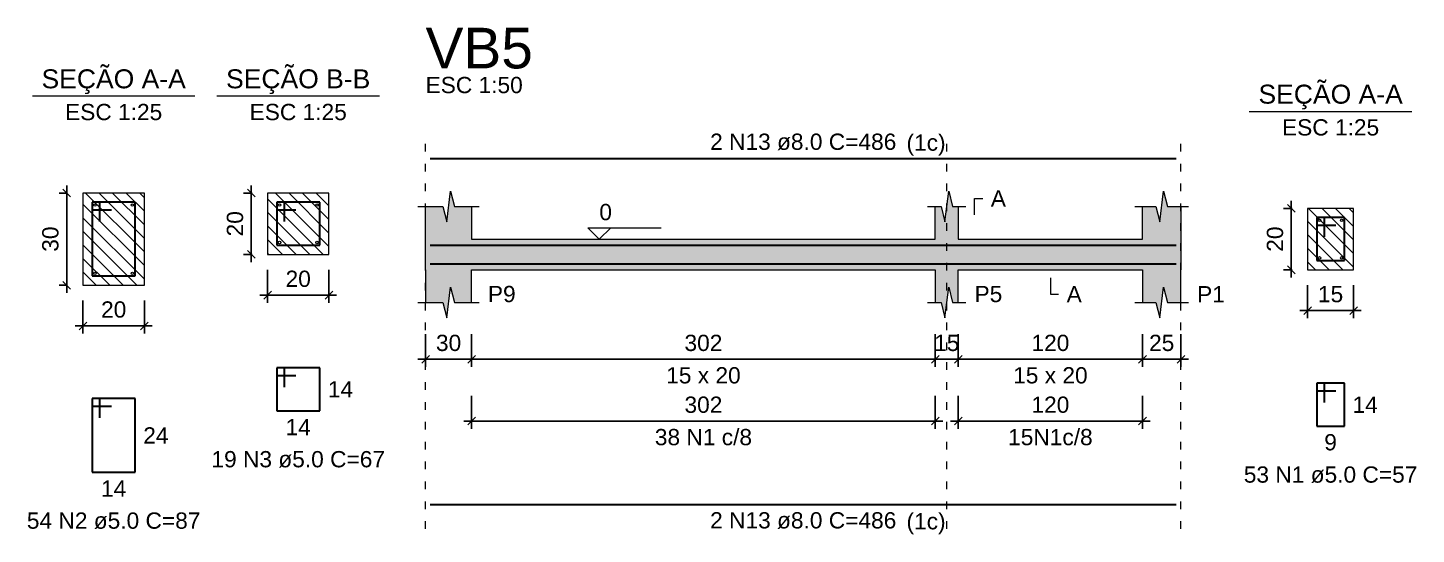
# Model space of a CAD drawing. Header units: inches. Extents: x -52 to 802, y -168 to 85.
# Drawn here: x 186.27 to 204.36, y 13.26 to 19.86 of the extents above; entities that cross this region are included whole.
import ezdxf

# ---------------------------------------------------------------- set-up
doc = ezdxf.new("R2010")
doc.units = ezdxf.units.IN
doc.header["$MEASUREMENT"] = 0
doc.linetypes.add('DOT2', pattern=[3.175, 0, -3.175])
for name, color, linetype, lineweight in [('Descrição da armadura', 7, 'Continuous', 5), ('DT-Barras na forma', 2, 'Continuous', 30), ('DT-Barras no corte', 5, 'Continuous', 5), ('DT-Barras rebatidas', 2, 'Continuous', 30), ('DT-Cotas', 9, 'Continuous', 5), ('DT-Forma', 5, 'Continuous', 5), ('DT-Hachura forma vigas', 252, 'Continuous', 5), ('DT-Hachura seção vigas', 252, 'Continuous', 5), ('DT-Pontilhado', 9, 'DOT2', 5), ('DT-Textos', 7, 'Continuous', 5), ('DT-Título', 3, 'Continuous', 20), ('Textos armaduras', 7, 'Continuous', 5)]:
    doc.layers.add(name, color=color, linetype=linetype, lineweight=lineweight)
doc.styles.add('Arial', font='arial.ttf')
doc.styles.get("Standard").update_dxf_attribs({"font": 'arial.ttf'})
doc.dimstyles.new('UM_25.000000', dxfattribs={"dimtxt": 0.18, "dimasz": 0.1, "dimexe": 0.1, "dimexo": 0.2, "dimgap": 0, "dimtad": 1, "dimtih": 1, "dimtoh": 1, "dimdec": 1, "dimlfac": 25, "dimzin": 0, "dimdsep": 46, "dimtxsty": 'Standard', "dimcen": 0.09, "dimdle": 0.1, "dimadec": 1, "dimazin": 2, "dimtfac": 1, "dimtdec": 4, "dimtofl": 0, "dimtmove": 0, "dimatfit": 3, "dimfxl": 1, "dimtolj": 1, "dimarcsym": 0})
doc.dimstyles.new('UM_50.000000', dxfattribs={"dimtxt": 0.18, "dimasz": 0.1, "dimexe": 0.1, "dimexo": 0.2, "dimgap": 0, "dimtad": 1, "dimtih": 1, "dimtoh": 1, "dimdec": 1, "dimlfac": 50, "dimzin": 0, "dimdsep": 46, "dimtxsty": 'Standard', "dimcen": 0.09, "dimdle": 0.1, "dimadec": 1, "dimazin": 2, "dimtfac": 1, "dimtdec": 4, "dimtofl": 0, "dimtmove": 0, "dimatfit": 3, "dimfxl": 1, "dimtolj": 1, "dimarcsym": 0})
pattern_1 = [(135, (105.4267, -278.65017), (-0.08838835, -0.08838835), [])]

# ---------------------------------------------------------------- blocks, each defined once
blk = doc.blocks.new('_Oblique')
at = {"color": 0, "linetype": 'ByBlock', "lineweight": -2}
blk.add_line((-0.5, -0.5), (0.5, 0.5), dxfattribs=at)
blk = doc.blocks.new('*D479')
at = {"layer": 'Defpoints', "color": 0, "transparency": 16777216}
for p in [(186.777, 17.704), (186.989, 17.704), (186.989, 16.504)]:
    blk.add_point(p, dxfattribs=at)
at = {"layer": 'DT-Cotas', "color": 0, "lineweight": -2, "transparency": 16777216}
for p, q in [((186.777, 16.404), (186.777, 17.804)), ((186.789, 17.704), (186.677, 17.704)), ((186.789, 16.504), (186.677, 16.504))]:
    blk.add_line(p, q, dxfattribs=at)
at = {"layer": 'DT-Cotas', "color": 0, "lineweight": -2, "transparency": 16777216, "xscale": 0.1, "yscale": 0.1, "zscale": 0.1}
for p, rotation in [((186.777, 17.704), 90), ((186.777, 16.504), 270)]:
    blk.add_blockref('_Oblique', p, dxfattribs=dict(at, rotation=rotation))
at = {"layer": 'DT-Cotas', "transparency": 16777216, "insert": (186.565, 17.104), "char_height": 0.2118, "attachment_point": 5, "rotation": 90, "style": 'Arial'}
blk.add_mtext('\\A1;30', dxfattribs=at)
blk = doc.blocks.new('*D480')
at = {"layer": 'Defpoints', "color": 0, "transparency": 16777216}
for p in [(186.989, 16.504), (187.789, 16.504), (187.789, 15.974)]:
    blk.add_point(p, dxfattribs=at)
at = {"layer": 'DT-Cotas', "color": 0, "lineweight": -2, "transparency": 16777216}
for p, q in [((186.989, 16.304), (186.989, 15.874)), ((187.789, 16.304), (187.789, 15.874)), ((186.889, 15.974), (187.889, 15.974))]:
    blk.add_line(p, q, dxfattribs=at)
at = {"layer": 'DT-Cotas', "color": 0, "lineweight": -2, "transparency": 16777216, "xscale": 0.1, "yscale": 0.1, "zscale": 0.1, "rotation": 180}
blk.add_blockref('_Oblique', (186.989, 15.974), dxfattribs=at)
at = {"layer": 'DT-Cotas', "color": 0, "lineweight": -2, "transparency": 16777216, "xscale": 0.1, "yscale": 0.1, "zscale": 0.1}
blk.add_blockref('_Oblique', (187.789, 15.974), dxfattribs=at)
at = {"layer": 'DT-Cotas', "transparency": 16777216, "insert": (187.389, 16.186), "char_height": 0.2118, "attachment_point": 5, "rotation": 0.0057, "style": 'Arial'}
blk.add_mtext('\\A1;20', dxfattribs=at)
blk = doc.blocks.new('*D481')
at = {"layer": 'Defpoints', "color": 0, "transparency": 16777216}
for p in [(189.181, 17.704), (189.393, 17.704), (189.393, 16.904)]:
    blk.add_point(p, dxfattribs=at)
at = {"layer": 'DT-Cotas', "color": 0, "lineweight": -2, "transparency": 16777216}
for p, q in [((189.181, 16.804), (189.181, 17.804)), ((189.193, 17.704), (189.081, 17.704)), ((189.193, 16.904), (189.081, 16.904))]:
    blk.add_line(p, q, dxfattribs=at)
at = {"layer": 'DT-Cotas', "color": 0, "lineweight": -2, "transparency": 16777216, "xscale": 0.1, "yscale": 0.1, "zscale": 0.1}
for p, rotation in [((189.181, 17.704), 90), ((189.181, 16.904), 270)]:
    blk.add_blockref('_Oblique', p, dxfattribs=dict(at, rotation=rotation))
at = {"layer": 'DT-Cotas', "transparency": 16777216, "insert": (188.97, 17.304), "char_height": 0.2118, "attachment_point": 5, "rotation": 90, "style": 'Arial'}
blk.add_mtext('\\A1;20', dxfattribs=at)
blk = doc.blocks.new('*D482')
at = {"layer": 'Defpoints', "color": 0, "transparency": 16777216}
for p in [(189.393, 16.904), (190.193, 16.904), (190.193, 16.374)]:
    blk.add_point(p, dxfattribs=at)
at = {"layer": 'DT-Cotas', "color": 0, "lineweight": -2, "transparency": 16777216}
for p, q in [((189.393, 16.704), (189.393, 16.274)), ((190.193, 16.704), (190.193, 16.274)), ((189.293, 16.374), (190.293, 16.374))]:
    blk.add_line(p, q, dxfattribs=at)
at = {"layer": 'DT-Cotas', "color": 0, "lineweight": -2, "transparency": 16777216, "xscale": 0.1, "yscale": 0.1, "zscale": 0.1, "rotation": 180}
blk.add_blockref('_Oblique', (189.393, 16.374), dxfattribs=at)
at = {"layer": 'DT-Cotas', "color": 0, "lineweight": -2, "transparency": 16777216, "xscale": 0.1, "yscale": 0.1, "zscale": 0.1}
blk.add_blockref('_Oblique', (190.193, 16.374), dxfattribs=at)
at = {"layer": 'DT-Cotas', "transparency": 16777216, "insert": (189.793, 16.586), "char_height": 0.2118, "attachment_point": 5, "rotation": 0.0057, "style": 'Arial'}
blk.add_mtext('\\A1;20', dxfattribs=at)
blk = doc.blocks.new('*D483')
at = {"layer": 'Defpoints', "color": 0, "transparency": 16777216}
for p in [(191.452, 16.068), (192.052, 16.068), (192.052, 15.539)]:
    blk.add_point(p, dxfattribs=at)
at = {"layer": 'DT-Cotas', "color": 0, "lineweight": -2, "transparency": 16777216}
for p, q in [((191.452, 15.868), (191.452, 15.439)), ((192.052, 15.868), (192.052, 15.439)), ((191.352, 15.539), (192.152, 15.539))]:
    blk.add_line(p, q, dxfattribs=at)
at = {"layer": 'DT-Cotas', "color": 0, "lineweight": -2, "transparency": 16777216, "xscale": 0.1, "yscale": 0.1, "zscale": 0.1, "rotation": 180}
blk.add_blockref('_Oblique', (191.452, 15.539), dxfattribs=at)
at = {"layer": 'DT-Cotas', "color": 0, "lineweight": -2, "transparency": 16777216, "xscale": 0.1, "yscale": 0.1, "zscale": 0.1}
blk.add_blockref('_Oblique', (192.052, 15.539), dxfattribs=at)
at = {"layer": 'DT-Cotas', "transparency": 16777216, "insert": (191.752, 15.751), "char_height": 0.2118, "attachment_point": 5, "rotation": 0.0057, "style": 'Arial'}
blk.add_mtext('\\A1;30', dxfattribs=at)
blk = doc.blocks.new('*D484')
at = {"layer": 'Defpoints', "color": 0, "transparency": 16777216}
for p in [(192.052, 16.068), (198.092, 16.068), (198.092, 15.539)]:
    blk.add_point(p, dxfattribs=at)
at = {"layer": 'DT-Cotas', "color": 0, "lineweight": -2, "transparency": 16777216}
for p, q in [((192.052, 15.868), (192.052, 15.439)), ((198.092, 15.868), (198.092, 15.439)), ((191.952, 15.539), (198.192, 15.539))]:
    blk.add_line(p, q, dxfattribs=at)
at = {"layer": 'DT-Cotas', "color": 0, "lineweight": -2, "transparency": 16777216, "xscale": 0.1, "yscale": 0.1, "zscale": 0.1, "rotation": 180}
blk.add_blockref('_Oblique', (192.052, 15.539), dxfattribs=at)
at = {"layer": 'DT-Cotas', "color": 0, "lineweight": -2, "transparency": 16777216, "xscale": 0.1, "yscale": 0.1, "zscale": 0.1}
blk.add_blockref('_Oblique', (198.092, 15.539), dxfattribs=at)
at = {"layer": 'DT-Cotas', "transparency": 16777216, "insert": (195.072, 15.751), "char_height": 0.2118, "attachment_point": 5, "rotation": 0.0057, "style": 'Arial'}
blk.add_mtext('\\A1;302', dxfattribs=at)
blk = doc.blocks.new('*D485')
at = {"layer": 'Defpoints', "color": 0, "transparency": 16777216}
for p in [(198.092, 16.068), (198.392, 16.068), (198.392, 15.539)]:
    blk.add_point(p, dxfattribs=at)
at = {"layer": 'DT-Cotas', "color": 0, "lineweight": -2, "transparency": 16777216}
for p, q in [((198.092, 15.868), (198.092, 15.439)), ((198.392, 15.868), (198.392, 15.439)), ((197.992, 15.539), (198.492, 15.539))]:
    blk.add_line(p, q, dxfattribs=at)
at = {"layer": 'DT-Cotas', "color": 0, "lineweight": -2, "transparency": 16777216, "xscale": 0.1, "yscale": 0.1, "zscale": 0.1, "rotation": 180}
blk.add_blockref('_Oblique', (198.092, 15.539), dxfattribs=at)
at = {"layer": 'DT-Cotas', "color": 0, "lineweight": -2, "transparency": 16777216, "xscale": 0.1, "yscale": 0.1, "zscale": 0.1}
blk.add_blockref('_Oblique', (198.392, 15.539), dxfattribs=at)
at = {"layer": 'DT-Cotas', "transparency": 16777216, "insert": (198.242, 15.751), "char_height": 0.2118, "attachment_point": 5, "rotation": 0.0057, "style": 'Arial'}
blk.add_mtext('\\A1;15', dxfattribs=at)
blk = doc.blocks.new('*D486')
at = {"layer": 'Defpoints', "color": 0, "transparency": 16777216}
for p in [(198.392, 16.068), (200.792, 16.068), (200.792, 15.539)]:
    blk.add_point(p, dxfattribs=at)
at = {"layer": 'DT-Cotas', "color": 0, "lineweight": -2, "transparency": 16777216}
for p, q in [((198.392, 15.868), (198.392, 15.439)), ((200.792, 15.868), (200.792, 15.439)), ((198.292, 15.539), (200.892, 15.539))]:
    blk.add_line(p, q, dxfattribs=at)
at = {"layer": 'DT-Cotas', "color": 0, "lineweight": -2, "transparency": 16777216, "xscale": 0.1, "yscale": 0.1, "zscale": 0.1, "rotation": 180}
blk.add_blockref('_Oblique', (198.392, 15.539), dxfattribs=at)
at = {"layer": 'DT-Cotas', "color": 0, "lineweight": -2, "transparency": 16777216, "xscale": 0.1, "yscale": 0.1, "zscale": 0.1}
blk.add_blockref('_Oblique', (200.792, 15.539), dxfattribs=at)
at = {"layer": 'DT-Cotas', "transparency": 16777216, "insert": (199.592, 15.751), "char_height": 0.2118, "attachment_point": 5, "rotation": 0.0057, "style": 'Arial'}
blk.add_mtext('\\A1;120', dxfattribs=at)
blk = doc.blocks.new('*D487')
at = {"layer": 'Defpoints', "color": 0, "transparency": 16777216}
for p in [(200.792, 16.068), (201.292, 16.068), (201.292, 15.539)]:
    blk.add_point(p, dxfattribs=at)
at = {"layer": 'DT-Cotas', "color": 0, "lineweight": -2, "transparency": 16777216}
for p, q in [((200.792, 15.868), (200.792, 15.439)), ((201.292, 15.868), (201.292, 15.439)), ((200.692, 15.539), (201.392, 15.539))]:
    blk.add_line(p, q, dxfattribs=at)
at = {"layer": 'DT-Cotas', "color": 0, "lineweight": -2, "transparency": 16777216, "xscale": 0.1, "yscale": 0.1, "zscale": 0.1, "rotation": 180}
blk.add_blockref('_Oblique', (200.792, 15.539), dxfattribs=at)
at = {"layer": 'DT-Cotas', "color": 0, "lineweight": -2, "transparency": 16777216, "xscale": 0.1, "yscale": 0.1, "zscale": 0.1}
blk.add_blockref('_Oblique', (201.292, 15.539), dxfattribs=at)
at = {"layer": 'DT-Cotas', "transparency": 16777216, "insert": (201.042, 15.751), "char_height": 0.2118, "attachment_point": 5, "rotation": 0.0057, "style": 'Arial'}
blk.add_mtext('\\A1;25', dxfattribs=at)
blk = doc.blocks.new('*D488')
at = {"layer": 'Defpoints', "color": 0, "transparency": 16777216}
for p in [(192.052, 15.264), (198.092, 15.264), (198.092, 14.734)]:
    blk.add_point(p, dxfattribs=at)
at = {"layer": 'DT-Cotas', "color": 0, "lineweight": -2, "transparency": 16777216}
for p, q in [((192.052, 15.064), (192.052, 14.634)), ((198.092, 15.064), (198.092, 14.634)), ((191.952, 14.734), (198.192, 14.734))]:
    blk.add_line(p, q, dxfattribs=at)
at = {"layer": 'DT-Cotas', "color": 0, "lineweight": -2, "transparency": 16777216, "xscale": 0.1, "yscale": 0.1, "zscale": 0.1, "rotation": 180}
blk.add_blockref('_Oblique', (192.052, 14.734), dxfattribs=at)
at = {"layer": 'DT-Cotas', "color": 0, "lineweight": -2, "transparency": 16777216, "xscale": 0.1, "yscale": 0.1, "zscale": 0.1}
blk.add_blockref('_Oblique', (198.092, 14.734), dxfattribs=at)
at = {"layer": 'DT-Cotas', "transparency": 16777216, "insert": (195.072, 14.946), "char_height": 0.2118, "attachment_point": 5, "rotation": 0.0057, "style": 'Arial'}
blk.add_mtext('\\A1;302', dxfattribs=at)
blk = doc.blocks.new('*D489')
at = {"layer": 'Defpoints', "color": 0, "transparency": 16777216}
for p in [(198.392, 15.264), (200.792, 15.264), (200.792, 14.734)]:
    blk.add_point(p, dxfattribs=at)
at = {"layer": 'DT-Cotas', "color": 0, "lineweight": -2, "transparency": 16777216}
for p, q in [((198.392, 15.064), (198.392, 14.634)), ((200.792, 15.064), (200.792, 14.634)), ((198.292, 14.734), (200.892, 14.734))]:
    blk.add_line(p, q, dxfattribs=at)
at = {"layer": 'DT-Cotas', "color": 0, "lineweight": -2, "transparency": 16777216, "xscale": 0.1, "yscale": 0.1, "zscale": 0.1, "rotation": 180}
blk.add_blockref('_Oblique', (198.392, 14.734), dxfattribs=at)
at = {"layer": 'DT-Cotas', "color": 0, "lineweight": -2, "transparency": 16777216, "xscale": 0.1, "yscale": 0.1, "zscale": 0.1}
blk.add_blockref('_Oblique', (200.792, 14.734), dxfattribs=at)
at = {"layer": 'DT-Cotas', "transparency": 16777216, "insert": (199.592, 14.946), "char_height": 0.2118, "attachment_point": 5, "rotation": 0.0057, "style": 'Arial'}
blk.add_mtext('\\A1;120', dxfattribs=at)
blk = doc.blocks.new('*D490')
at = {"layer": 'Defpoints', "color": 0, "transparency": 16777216}
for p in [(202.73, 17.504), (202.942, 17.504), (202.942, 16.704)]:
    blk.add_point(p, dxfattribs=at)
at = {"layer": 'DT-Cotas', "color": 0, "lineweight": -2, "transparency": 16777216}
for p, q in [((202.73, 16.604), (202.73, 17.604)), ((202.742, 17.504), (202.63, 17.504)), ((202.742, 16.704), (202.63, 16.704))]:
    blk.add_line(p, q, dxfattribs=at)
at = {"layer": 'DT-Cotas', "color": 0, "lineweight": -2, "transparency": 16777216, "xscale": 0.1, "yscale": 0.1, "zscale": 0.1}
for p, rotation in [((202.73, 17.504), 90), ((202.73, 16.704), 270)]:
    blk.add_blockref('_Oblique', p, dxfattribs=dict(at, rotation=rotation))
at = {"layer": 'DT-Cotas', "transparency": 16777216, "insert": (202.519, 17.104), "char_height": 0.2118, "attachment_point": 5, "rotation": 90, "style": 'Arial'}
blk.add_mtext('\\A1;20', dxfattribs=at)
blk = doc.blocks.new('*D491')
at = {"layer": 'Defpoints', "color": 0, "transparency": 16777216}
for p in [(202.942, 16.704), (203.542, 16.704), (203.542, 16.174)]:
    blk.add_point(p, dxfattribs=at)
at = {"layer": 'DT-Cotas', "color": 0, "lineweight": -2, "transparency": 16777216}
for p, q in [((202.942, 16.504), (202.942, 16.074)), ((203.542, 16.504), (203.542, 16.074)), ((202.842, 16.174), (203.642, 16.174))]:
    blk.add_line(p, q, dxfattribs=at)
at = {"layer": 'DT-Cotas', "color": 0, "lineweight": -2, "transparency": 16777216, "xscale": 0.1, "yscale": 0.1, "zscale": 0.1, "rotation": 180}
blk.add_blockref('_Oblique', (202.942, 16.174), dxfattribs=at)
at = {"layer": 'DT-Cotas', "color": 0, "lineweight": -2, "transparency": 16777216, "xscale": 0.1, "yscale": 0.1, "zscale": 0.1}
blk.add_blockref('_Oblique', (203.542, 16.174), dxfattribs=at)
at = {"layer": 'DT-Cotas', "transparency": 16777216, "insert": (203.242, 16.386), "char_height": 0.2118, "attachment_point": 5, "rotation": 0.0057, "style": 'Arial'}
blk.add_mtext('\\A1;15', dxfattribs=at)

msp = doc.modelspace()

# ---------------------------------------------------------------- hatches: boundary and pattern name
at = {"layer": 'DT-Hachura forma vigas', "linetype": 'Continuous'}
msp.add_hatch(color=256, dxfattribs=at).paths.add_polyline_path([(201.2921, 16.2802), (201.2921, 16.7038), (201.2921, 17.1038), (201.2921, 17.5274), (201.1171, 17.5274), (201.0671, 17.7274), (201.0171, 17.3274), (200.9671, 17.5274), (200.7921, 17.5274), (200.7921, 17.1038), (198.3921, 17.1038), (198.3921, 17.5274), (198.3171, 17.5274), (198.2671, 17.7274), (198.2171, 17.3274), (198.1671, 17.5274), (198.0921, 17.5274), (198.0921, 17.1038), (192.0521, 17.1038), (192.0521, 17.5274), (191.8271, 17.5274), (191.7771, 17.7274), (191.7271, 17.3274), (191.6771, 17.5274), (191.4521, 17.5274), (191.4521, 17.1038), (191.4521, 16.7038), (191.4521, 16.2802), (191.6771, 16.2802), (191.7271, 16.0802), (191.7771, 16.4802), (191.8271, 16.2802), (192.0521, 16.2802), (192.0521, 16.7038), (198.0921, 16.7038), (198.0921, 16.2802), (198.1671, 16.2802), (198.2171, 16.0802), (198.2671, 16.4802), (198.3171, 16.2802), (198.3921, 16.2802), (198.3921, 16.7038), (200.7921, 16.7038), (200.7921, 16.2802), (200.9671, 16.2802), (201.0171, 16.0802), (201.0671, 16.4802), (201.1171, 16.2802), (201.2921, 16.2802)])
at = {"layer": 'DT-Hachura seção vigas', "linetype": 'Continuous'}
h = msp.add_hatch(dxfattribs=at)
h.set_pattern_fill('ANSI31', color=256, angle=90, style=0)
h.set_pattern_definition(pattern_1)
h.paths.add_polyline_path([(186.9886, 16.5038), (186.9886, 16.5038), (187.7886, 16.5038), (187.7886, 17.7038), (186.9886, 17.7038), (186.9886, 16.5038)])
h = msp.add_hatch(dxfattribs=at)
h.set_pattern_fill('ANSI31', color=256, angle=90, style=0)
h.set_pattern_definition(pattern_1)
h.paths.add_polyline_path([(189.3931, 16.9038), (189.3931, 16.9038), (190.1931, 16.9038), (190.1931, 17.7038), (189.3931, 17.7038), (189.3931, 16.9038)])
h = msp.add_hatch(dxfattribs=at)
h.set_pattern_fill('ANSI31', color=256, angle=90, style=0)
h.set_pattern_definition(pattern_1)
h.paths.add_polyline_path([(202.9423, 16.7038), (202.9423, 16.7038), (203.5423, 16.7038), (203.5423, 17.5038), (202.9423, 17.5038), (202.9423, 16.7038)])

# ---------------------------------------------------------------- linework, layer by layer
at = {"layer": 'DT-Barras na forma'}
for p, q in [((187.2086, 17.5838), (187.1086, 17.5838)), ((187.1086, 17.5838), (187.1086, 16.6238)), ((187.6686, 17.5838), (187.1086, 17.5838)), ((187.1086, 17.5838), (187.1086, 17.4838)), ((187.2086, 17.3338), (187.2086, 17.5838)), ((187.6686, 16.6238), (187.6686, 17.5838)), ((189.6131, 17.5838), (189.5131, 17.5838)), ((189.5131, 17.5838), (189.5131, 17.0238)), ((190.0731, 17.5838), (189.5131, 17.5838)), ((189.5131, 17.5838), (189.5131, 17.4838)), ((189.6131, 17.3338), (189.6131, 17.5838)), ((190.0731, 17.0238), (190.0731, 17.5838)), ((187.1086, 17.4838), (187.3586, 17.4838)), ((189.5131, 17.4838), (189.7631, 17.4838)), ((203.1623, 17.3838), (203.0623, 17.3838)), ((203.0623, 17.3838), (203.0623, 16.8238)), ((203.4223, 17.3838), (203.0623, 17.3838)), ((203.0623, 17.3838), (203.0623, 17.2838)), ((203.1623, 17.1338), (203.1623, 17.3838)), ((203.4223, 16.8238), (203.4223, 17.3838)), ((203.0623, 17.2838), (203.3123, 17.2838)), ((189.5131, 17.0238), (190.0731, 17.0238)), ((203.0623, 16.8238), (203.4223, 16.8238)), ((187.1086, 16.6238), (187.6686, 16.6238))]:
    msp.add_line(p, q, dxfattribs=at)
for points in [[(191.5121, 17.0258), (201.2321, 17.0258)], [(191.5121, 16.7818), (201.2321, 16.7818)]]:
    msp.add_lwpolyline(points, dxfattribs=at)
at = {"layer": 'DT-Barras no corte'}
for centre in [(187.1446, 17.5478), (187.6326, 17.5478), (189.5491, 17.5478), (190.0371, 17.5478), (203.0983, 17.3478), (203.3863, 17.3478), (189.5491, 17.0598), (190.0371, 17.0598), (203.0983, 16.8598), (203.3863, 16.8598), (187.1446, 16.6598), (187.6326, 16.6598)]:
    msp.add_circle(centre, 0.016, dxfattribs=at)
at = {"layer": 'DT-Barras rebatidas'}
for p, q in [((191.5121, 18.1554), (201.2321, 18.1554)), ((189.6131, 15.4271), (189.5131, 15.4271)), ((189.5131, 15.4271), (189.5131, 14.8671)), ((190.0731, 15.4271), (189.5131, 15.4271)), ((189.5131, 15.4271), (189.5131, 15.3271)), ((189.6131, 15.1771), (189.6131, 15.4271)), ((190.0731, 14.8671), (190.0731, 15.4271)), ((189.5131, 15.3271), (189.7631, 15.3271)), ((203.1623, 15.2271), (203.0623, 15.2271)), ((203.0623, 15.2271), (203.0623, 14.6671)), ((203.4223, 15.2271), (203.0623, 15.2271)), ((203.0623, 15.2271), (203.0623, 15.1271)), ((203.1623, 14.9771), (203.1623, 15.2271)), ((203.4223, 14.6671), (203.4223, 15.2271)), ((187.2086, 15.0271), (187.1086, 15.0271)), ((187.1086, 15.0271), (187.1086, 14.0671)), ((187.6686, 15.0271), (187.1086, 15.0271)), ((187.1086, 15.0271), (187.1086, 14.9271)), ((187.2086, 14.7771), (187.2086, 15.0271)), ((187.6686, 14.0671), (187.6686, 15.0271)), ((203.0623, 15.1271), (203.3123, 15.1271)), ((187.1086, 14.9271), (187.3586, 14.9271)), ((189.5131, 14.8671), (190.0731, 14.8671)), ((203.0623, 14.6671), (203.4223, 14.6671)), ((187.1086, 14.0671), (187.6686, 14.0671)), ((191.5121, 13.6472), (201.2321, 13.6472))]:
    msp.add_line(p, q, dxfattribs=at)
at = {"layer": 'DT-Forma'}
for p, q in [((191.7271, 17.3274), (191.7771, 17.7274)), ((191.7771, 17.7274), (191.8271, 17.5274)), ((198.2171, 17.3274), (198.2671, 17.7274)), ((198.2671, 17.7274), (198.3171, 17.5274)), ((201.0171, 17.3274), (201.0671, 17.7274)), ((201.0671, 17.7274), (201.1171, 17.5274)), ((187.7886, 17.7038), (186.9886, 17.7038)), ((186.9886, 17.7038), (186.9886, 17.7038)), ((186.9886, 17.7038), (186.9886, 16.5038)), ((187.7886, 16.5038), (187.7886, 17.7038)), ((187.7886, 17.7038), (187.7886, 17.7038)), ((190.1931, 17.7038), (189.3931, 17.7038)), ((189.3931, 17.7038), (189.3931, 17.7038)), ((189.3931, 17.7038), (189.3931, 16.9038)), ((190.1931, 16.9038), (190.1931, 17.7038)), ((190.1931, 17.7038), (190.1931, 17.7038)), ((191.3521, 17.5274), (191.6771, 17.5274)), ((191.4521, 17.1038), (191.4521, 17.5274)), ((191.6771, 17.5274), (191.7271, 17.3274)), ((191.8271, 17.5274), (192.1521, 17.5274)), ((192.0521, 17.5274), (192.0521, 17.1038)), ((197.9921, 17.5274), (198.1671, 17.5274)), ((198.0921, 17.1038), (198.0921, 17.5274)), ((198.1671, 17.5274), (198.2171, 17.3274)), ((198.3171, 17.5274), (198.4921, 17.5274)), ((198.3921, 17.5274), (198.3921, 17.1038)), ((200.6921, 17.5274), (200.9671, 17.5274)), ((200.7921, 17.1038), (200.7921, 17.5274)), ((200.9671, 17.5274), (201.0171, 17.3274)), ((201.1171, 17.5274), (201.3921, 17.5274)), ((201.2921, 17.5274), (201.2921, 17.1038)), ((203.5423, 17.5038), (202.9423, 17.5038)), ((202.9423, 17.5038), (202.9423, 17.5038)), ((202.9423, 17.5038), (202.9423, 16.7038)), ((203.5423, 16.7038), (203.5423, 17.5038)), ((203.5423, 17.5038), (203.5423, 17.5038)), ((192.0521, 17.1038), (198.0921, 17.1038)), ((198.3921, 17.1038), (200.7921, 17.1038)), ((189.3931, 16.9038), (190.1931, 16.9038)), ((189.3931, 16.9038), (189.3931, 16.9038)), ((190.1931, 16.9038), (190.1931, 16.9038)), ((191.4521, 16.7038), (191.4521, 16.2802)), ((192.0521, 16.2802), (192.0521, 16.7038)), ((192.0521, 16.7038), (198.0921, 16.7038)), ((198.0921, 16.7038), (198.0921, 16.2802)), ((198.3921, 16.2802), (198.3921, 16.7038)), ((198.3921, 16.7038), (200.7921, 16.7038)), ((200.7921, 16.7038), (200.7921, 16.2802)), ((201.2921, 16.2802), (201.2921, 16.7038)), ((202.9423, 16.7038), (203.5423, 16.7038)), ((202.9423, 16.7038), (202.9423, 16.7038)), ((203.5423, 16.7038), (203.5423, 16.7038)), ((186.9886, 16.5038), (187.7886, 16.5038)), ((186.9886, 16.5038), (186.9886, 16.5038)), ((187.7886, 16.5038), (187.7886, 16.5038)), ((191.7271, 16.0802), (191.7771, 16.4802)), ((191.7771, 16.4802), (191.8271, 16.2802)), ((198.2171, 16.0802), (198.2671, 16.4802)), ((198.2671, 16.4802), (198.3171, 16.2802)), ((201.0171, 16.0802), (201.0671, 16.4802)), ((201.0671, 16.4802), (201.1171, 16.2802)), ((191.3521, 16.2802), (191.6771, 16.2802)), ((191.6771, 16.2802), (191.7271, 16.0802)), ((191.8271, 16.2802), (192.1521, 16.2802)), ((197.9921, 16.2802), (198.1671, 16.2802)), ((198.1671, 16.2802), (198.2171, 16.0802)), ((198.3171, 16.2802), (198.4921, 16.2802)), ((200.6921, 16.2802), (200.9671, 16.2802)), ((200.9671, 16.2802), (201.0171, 16.0802)), ((201.1171, 16.2802), (201.3921, 16.2802))]:
    msp.add_line(p, q, dxfattribs=at)
at = {"layer": 'DT-Forma', "linetype": 'Continuous'}
for p, q in [((191.4521, 16.7038), (191.4521, 17.1038)), ((201.2921, 17.1038), (201.2921, 16.7038))]:
    msp.add_line(p, q, dxfattribs=at)
at = {"layer": 'DT-Pontilhado', "ltscale": 0.05}
for p, q in [((191.4521, 13.3295), (191.4521, 18.3672)), ((198.2421, 13.3295), (198.2421, 18.3672)), ((201.2921, 13.3295), (201.2921, 18.3672))]:
    msp.add_line(p, q, dxfattribs=at)
at = {"layer": 'DT-Textos'}
for p, q in [((186.3296, 18.9687), (188.4476, 18.9687)), ((188.7341, 18.9687), (190.8521, 18.9687)), ((202.1833, 18.7687), (204.3013, 18.7687))]:
    msp.add_line(p, q, dxfattribs=at)
for points in [[(198.6039, 17.4215), (198.6039, 17.6333), (198.7098, 17.6333)], [(193.8641, 17.2521), (193.7159, 17.1038), (193.5676, 17.2521), (194.5207, 17.2521)], [(199.5921, 16.5979), (199.5921, 16.3861), (199.698, 16.3861)]]:
    msp.add_lwpolyline(points, dxfattribs=at)

# ---------------------------------------------------------------- texts
at = {"layer": 'Descrição da armadura', "linetype": 'Continuous', "char_height": 0.2118, "attachment_point": 8, "line_spacing_factor": 0.798, "style": 'Arial'}
for s, insert, width in [('2 N13 ø8.0 C=486', (196.3721, 18.2613), 4.8647), ('38 N1 c/8', (195.0721, 14.4164), 2.539389), ('15N1c/8', (199.5921, 14.4164), 2.209726), ('2 N13 ø8.0 C=486', (196.3721, 13.3295), 4.8647)]:
    msp.add_mtext(s, dxfattribs=dict(at, insert=insert, width=width))
at = {"layer": 'Descrição da armadura', "color": 7, "linetype": 'Continuous', "char_height": 0.2118, "width": 4.534748, "attachment_point": 8, "line_spacing_factor": 0.798, "style": 'Arial'}
for s, insert in [('19 N3 ø5.0 C=67', (189.7931, 14.1258)), ('53 N1 ø5.0 C=57', (203.2423, 13.9258)), ('54 N2 ø5.0 C=87', (187.3886, 13.3258))]:
    msp.add_mtext(s, dxfattribs=dict(at, insert=insert))
at = {"layer": 'DT-Textos', "line_spacing_factor": 0.798, "style": 'Arial'}
for s, insert, char_height, width, attachment_point in [('SEÇÃO A-A', (187.3887, 18.9928), 0.2471, 3.875022, 8), ('SEÇÃO B-B', (189.7927, 18.9928), 0.2471, 3.875022, 8), ('ESC 1:50', (191.4521, 19.0026), 0.2118, 3.045677, 7), ('SEÇÃO A-A', (203.2427, 18.7928), 0.2471, 3.875022, 8), ('ESC 1:25', (187.3886, 18.651), 0.2118, 3.045677, 8), ('ESC 1:25', (189.7931, 18.651), 0.2118, 3.045677, 8), ('ESC 1:25', (203.2423, 18.451), 0.2118, 3.045677, 8), ('(1c)', (197.7177, 18.1918), 0.2118, 1.225428, 7), ('A', (198.8157, 17.5274), 0.2118, 0.474606, 7), ('0', (193.7159, 17.3474), 0.2118, 0.395737, 7), ('P9', (192.2639, 16.2802), 0.2118, 0.870342, 7), ('P5', (198.6039, 16.2802), 0.2118, 1.344948, 7), ('A', (199.8039, 16.2802), 0.2118, 0.474606, 7), ('P1', (201.5039, 16.2802), 0.2118, 0.870342, 7), ('15 x 20', (195.0721, 15.2212), 0.2118, 2.334116, 8), ('15 x 20', (199.5921, 15.2212), 0.2118, 2.334116, 8), ('(1c)', (197.7177, 13.2598), 0.2118, 1.225428, 7)]:
    msp.add_mtext(s, dxfattribs=dict(at, insert=insert, char_height=char_height, width=width, attachment_point=attachment_point))
at = {"layer": 'DT-Título', "insert": (191.4521, 19.3203), "char_height": 0.5295, "width": 2.689897, "attachment_point": 7, "line_spacing_factor": 0.798, "style": 'Arial'}
msp.add_mtext('VB5', dxfattribs=at)
at = {"layer": 'Textos armaduras', "color": 7, "linetype": 'Continuous', "char_height": 0.2118, "attachment_point": 7, "line_spacing_factor": 0.798, "style": 'Arial'}
for s, insert, width in [('14', (190.179, 15.0412), 0.659905), ('14', (203.5282, 14.8412), 0.659905), ('24', (187.7745, 14.4412), 0.659905), ('14', (189.6282, 14.5494), 0.659905), ('9', (203.1598, 14.3494), 0.329953), ('14', (187.2237, 13.7494), 0.659905)]:
    msp.add_mtext(s, dxfattribs=dict(at, insert=insert, width=width))

# ---------------------------------------------------------------- dimensions: what is measured, and where the dimension line sits
at = {"layer": 'DT-Cotas'}
for base, p1, p2, picture, middle in [((186.7768, 17.7038), (186.9886, 16.5038), (186.9886, 17.7038), '*D479', (186.565, 17.1038)), ((189.1813, 17.7038), (189.3931, 16.9038), (189.3931, 17.7038), '*D481', (188.9695, 17.3038)), ((202.7305, 17.5038), (202.9423, 16.7038), (202.9423, 17.5038), '*D490', (202.5187, 17.1038))]:
    dim = msp.add_linear_dim(base=base, p1=p1, p2=p2, angle=90, dimstyle='UM_25.000000', override={"dimtxt": 0.2118, "dimasz": 0.1, "dimexe": 0.1, "dimexo": 0.2, "dimtad": 1, "dimtih": 0, "dimtoh": 0, "dimdec": 1, "dimlfac": 25, "dimzin": 8, "dimtxsty": 'Arial', "dimblk": 'Oblique', "dimblk1": 'Oblique', "dimblk2": 'Oblique', "dimsah": 1, "dimdle": 0.1, "dimse1": 0, "dimse2": 0, "dimclrt": 256, "dimadec": 1, "dimazin": 3, "dimtmove": 2, "dimldrblk": 'Oblique'}, dxfattribs=at)
    dim.commit()
    dim.dimension.update_dxf_attribs({"geometry": picture, "text_midpoint": middle, "dimtype": 160, "text_rotation": 90})
for base, p1, p2, dimstyle, override, picture, middle in [((190.1931, 16.3743), (189.3931, 16.9038), (190.1931, 16.9038), 'UM_25.000000', {"dimtxt": 0.2118, "dimasz": 0.1, "dimexe": 0.1, "dimexo": 0.2, "dimtad": 1, "dimtih": 0, "dimtoh": 0, "dimdec": 1, "dimlfac": 25, "dimzin": 8, "dimtxsty": 'Arial', "dimblk": 'Oblique', "dimblk1": 'Oblique', "dimblk2": 'Oblique', "dimsah": 1, "dimdle": 0.1, "dimse1": 0, "dimse2": 0, "dimclrt": 256, "dimadec": 1, "dimazin": 3, "dimtmove": 2, "dimldrblk": 'Oblique'}, '*D482', (189.7931, 16.5861)), ((203.5423, 16.1743), (202.9423, 16.7038), (203.5423, 16.7038), 'UM_25.000000', {"dimtxt": 0.2118, "dimasz": 0.1, "dimexe": 0.1, "dimexo": 0.2, "dimtad": 1, "dimtih": 0, "dimtoh": 0, "dimdec": 1, "dimlfac": 25, "dimzin": 8, "dimtxsty": 'Arial', "dimblk": 'Oblique', "dimblk1": 'Oblique', "dimblk2": 'Oblique', "dimsah": 1, "dimdle": 0.1, "dimse1": 0, "dimse2": 0, "dimclrt": 256, "dimadec": 1, "dimazin": 3, "dimtmove": 2, "dimldrblk": 'Oblique'}, '*D491', (203.2423, 16.3861)), ((187.7886, 15.9743), (186.9886, 16.5038), (187.7886, 16.5038), 'UM_25.000000', {"dimtxt": 0.2118, "dimasz": 0.1, "dimexe": 0.1, "dimexo": 0.2, "dimtad": 1, "dimtih": 0, "dimtoh": 0, "dimdec": 1, "dimlfac": 25, "dimzin": 8, "dimtxsty": 'Arial', "dimblk": 'Oblique', "dimblk1": 'Oblique', "dimblk2": 'Oblique', "dimsah": 1, "dimdle": 0.1, "dimse1": 0, "dimse2": 0, "dimclrt": 256, "dimadec": 1, "dimazin": 3, "dimtmove": 2, "dimldrblk": 'Oblique'}, '*D480', (187.3886, 16.1861)), ((192.0521, 15.5389), (191.4521, 16.0684), (192.0521, 16.0684), 'UM_50.000000', {"dimtxt": 0.2118, "dimasz": 0.1, "dimexe": 0.1, "dimexo": 0.2, "dimtad": 1, "dimtih": 0, "dimtoh": 0, "dimdec": 1, "dimlfac": 50, "dimzin": 8, "dimtxsty": 'Arial', "dimblk": 'Oblique', "dimblk1": 'Oblique', "dimblk2": 'Oblique', "dimsah": 1, "dimdle": 0.1, "dimse1": 0, "dimse2": 0, "dimclrt": 256, "dimadec": 1, "dimazin": 3, "dimtmove": 2, "dimldrblk": 'Oblique'}, '*D483', (191.7521, 15.7507)), ((198.0921, 15.5389), (192.0521, 16.0684), (198.0921, 16.0684), 'UM_50.000000', {"dimtxt": 0.2118, "dimasz": 0.1, "dimexe": 0.1, "dimexo": 0.2, "dimtad": 1, "dimtih": 0, "dimtoh": 0, "dimdec": 1, "dimlfac": 50, "dimzin": 8, "dimtxsty": 'Arial', "dimblk": 'Oblique', "dimblk1": 'Oblique', "dimblk2": 'Oblique', "dimsah": 1, "dimdle": 0.1, "dimse1": 0, "dimse2": 0, "dimclrt": 256, "dimadec": 1, "dimazin": 3, "dimtmove": 2, "dimldrblk": 'Oblique'}, '*D484', (195.0721, 15.7507)), ((198.3921, 15.5389), (198.0921, 16.0684), (198.3921, 16.0684), 'UM_50.000000', {"dimtxt": 0.2118, "dimasz": 0.1, "dimexe": 0.1, "dimexo": 0.2, "dimtad": 1, "dimtih": 0, "dimtoh": 0, "dimdec": 1, "dimlfac": 50, "dimzin": 8, "dimtxsty": 'Arial', "dimblk": 'Oblique', "dimblk1": 'Oblique', "dimblk2": 'Oblique', "dimsah": 1, "dimdle": 0.1, "dimse1": 0, "dimse2": 0, "dimclrt": 256, "dimadec": 1, "dimazin": 3, "dimtmove": 2, "dimldrblk": 'Oblique'}, '*D485', (198.2421, 15.7507)), ((200.7921, 15.5389), (198.3921, 16.0684), (200.7921, 16.0684), 'UM_50.000000', {"dimtxt": 0.2118, "dimasz": 0.1, "dimexe": 0.1, "dimexo": 0.2, "dimtad": 1, "dimtih": 0, "dimtoh": 0, "dimdec": 1, "dimlfac": 50, "dimzin": 8, "dimtxsty": 'Arial', "dimblk": 'Oblique', "dimblk1": 'Oblique', "dimblk2": 'Oblique', "dimsah": 1, "dimdle": 0.1, "dimse1": 0, "dimse2": 0, "dimclrt": 256, "dimadec": 1, "dimazin": 3, "dimtmove": 2, "dimldrblk": 'Oblique'}, '*D486', (199.5921, 15.7507)), ((201.2921, 15.5389), (200.7921, 16.0684), (201.2921, 16.0684), 'UM_50.000000', {"dimtxt": 0.2118, "dimasz": 0.1, "dimexe": 0.1, "dimexo": 0.2, "dimtad": 1, "dimtih": 0, "dimtoh": 0, "dimdec": 1, "dimlfac": 50, "dimzin": 8, "dimtxsty": 'Arial', "dimblk": 'Oblique', "dimblk1": 'Oblique', "dimblk2": 'Oblique', "dimsah": 1, "dimdle": 0.1, "dimse1": 0, "dimse2": 0, "dimclrt": 256, "dimadec": 1, "dimazin": 3, "dimtmove": 2, "dimldrblk": 'Oblique'}, '*D487', (201.0421, 15.7507)), ((198.0921, 14.7341), (192.0521, 15.2636), (198.0921, 15.2636), 'UM_50.000000', {"dimtxt": 0.2118, "dimasz": 0.1, "dimexe": 0.1, "dimexo": 0.2, "dimtad": 1, "dimtih": 0, "dimtoh": 0, "dimdec": 1, "dimlfac": 50, "dimzin": 8, "dimtxsty": 'Arial', "dimblk": 'Oblique', "dimblk1": 'Oblique', "dimblk2": 'Oblique', "dimsah": 1, "dimdle": 0.1, "dimse1": 0, "dimse2": 0, "dimclrt": 256, "dimadec": 1, "dimazin": 3, "dimtmove": 2, "dimldrblk": 'Oblique'}, '*D488', (195.0721, 14.9459)), ((200.7921, 14.7341), (198.3921, 15.2636), (200.7921, 15.2636), 'UM_50.000000', {"dimtxt": 0.2118, "dimasz": 0.1, "dimexe": 0.1, "dimexo": 0.2, "dimtad": 1, "dimtih": 0, "dimtoh": 0, "dimdec": 1, "dimlfac": 50, "dimzin": 8, "dimtxsty": 'Arial', "dimblk": 'Oblique', "dimblk1": 'Oblique', "dimblk2": 'Oblique', "dimsah": 1, "dimdle": 0.1, "dimse1": 0, "dimse2": 0, "dimclrt": 256, "dimadec": 1, "dimazin": 3, "dimtmove": 2, "dimldrblk": 'Oblique'}, '*D489', (199.5921, 14.9459))]:
    dim = msp.add_linear_dim(base=base, p1=p1, p2=p2, dimstyle=dimstyle, override=override, dxfattribs=at)
    dim.commit()
    dim.dimension.update_dxf_attribs({"geometry": picture, "text_midpoint": middle, "dimtype": 160, "text_rotation": 0.00573})

doc.saveas('drawing.dxf')
